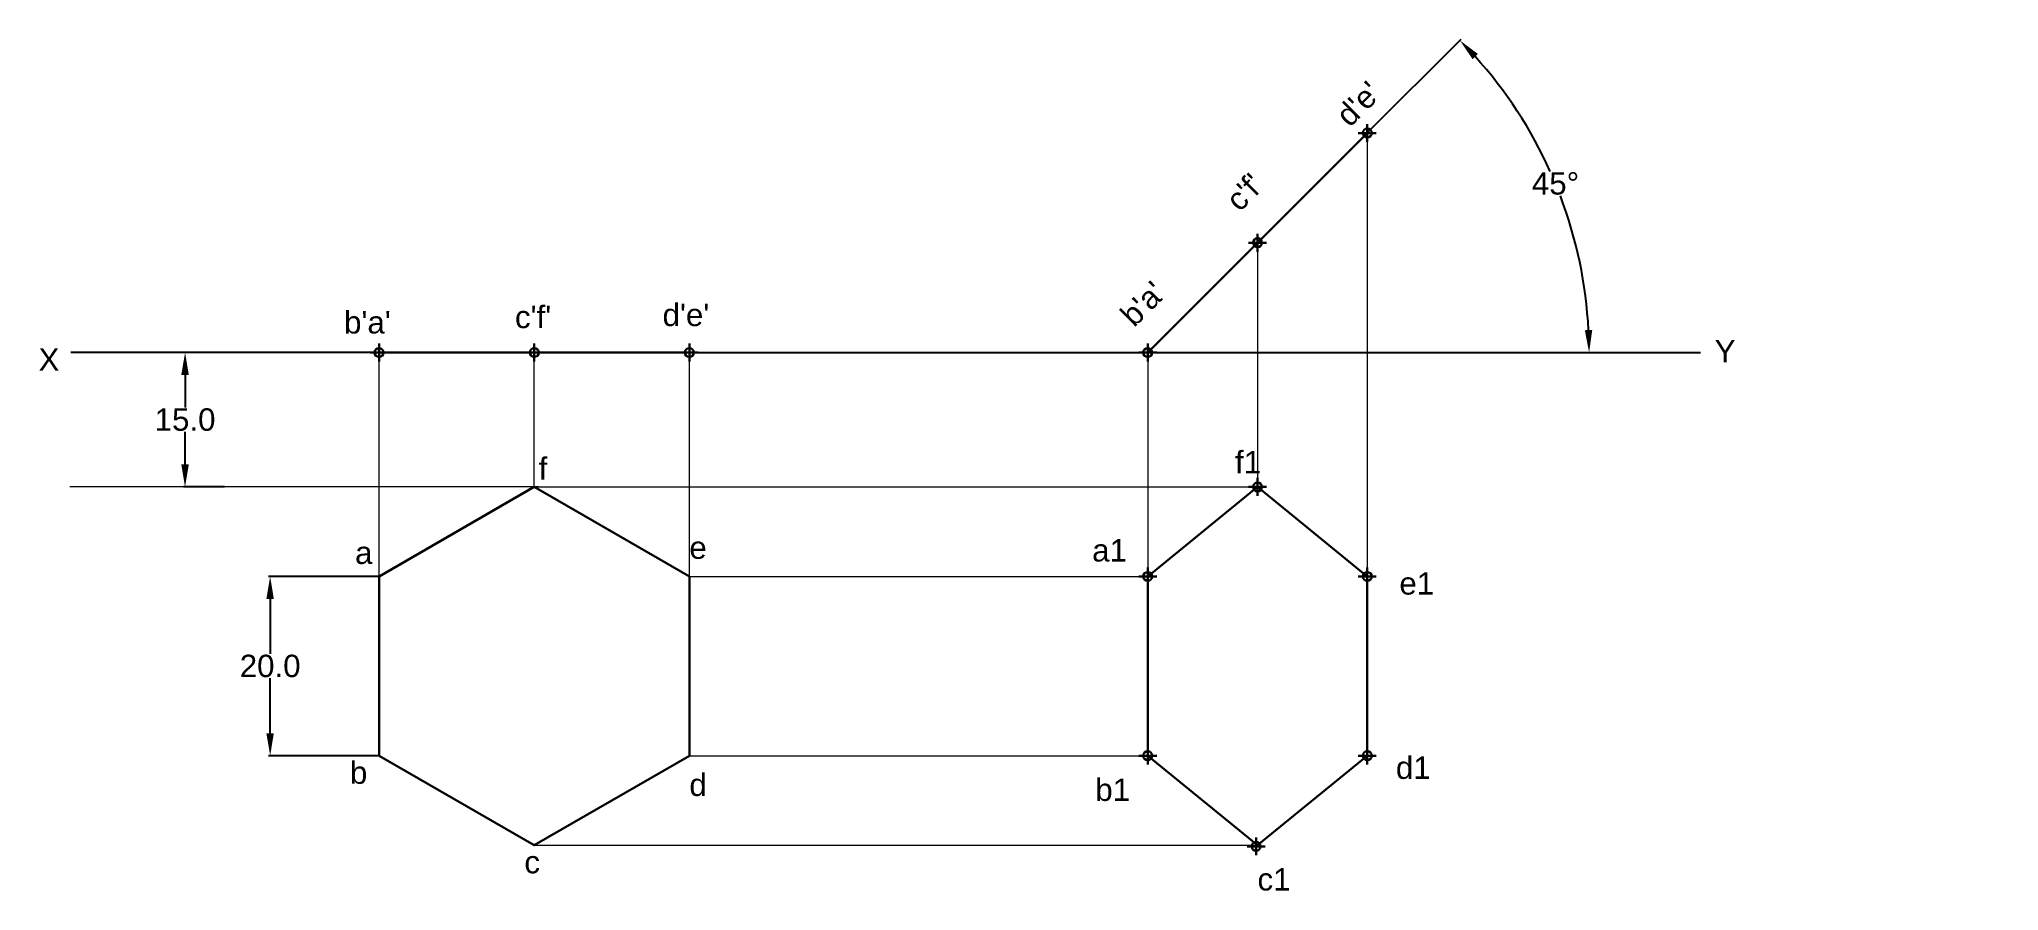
# Model space of a CAD drawing. Header units: millimetres. Extents: x 42 to 261, y 358 to 453.
import ezdxf

# ---------------------------------------------------------------- set-up
doc = ezdxf.new("R2010")
doc.units = ezdxf.units.MM
doc.header["$PDMODE"] = 34
doc.layers.add('thick continuous', color=7, linetype='Continuous', lineweight=30)
doc.styles.get("Standard").update_dxf_attribs({"font": 'arial.ttf'})
doc.dimstyles.get("Standard").update_dxf_attribs({"dimtxt": 2.5, "dimasz": 2.5, "dimexe": 0.18, "dimexo": 0.0625, "dimgap": 0.09, "dimtad": 0, "dimtih": 1, "dimtoh": 1, "dimdec": 1, "dimzin": 0, "dimdsep": 46, "dimtxsty": 'Standard', "dimcen": 0.09, "dimadec": 0, "dimazin": 0, "dimtfac": 1, "dimtdec": 1, "dimtofl": 0, "dimtmove": 0, "dimatfit": 3, "dimfxl": 1, "dimtolj": 1, "dimtzin": 0, "dimarcsym": 0})

# ---------------------------------------------------------------- blocks, each defined once
blk = doc.blocks.new('*D0')
at = {"layer": 'Defpoints', "color": 0, "lineweight": 30, "transparency": 16777216}
for p in [(62.86, 418.26), (58.41, 403.26), (62.86, 403.26)]:
    blk.add_point(p, dxfattribs=at)
at = {"layer": 'thick continuous', "color": 0, "lineweight": -2, "transparency": 16777216}
for p, q in [((62.8, 418.26), (58.23, 418.26)), ((58.41, 415.76), (58.41, 412.13)), ((58.41, 405.76), (58.41, 409.4)), ((62.8, 403.26), (58.23, 403.26))]:
    blk.add_line(p, q, dxfattribs=at)
at = {"layer": 'thick continuous', "color": 0, "lineweight": 30, "transparency": 16777216}
for points in [[(57.99, 415.76), (58.83, 415.76), (58.41, 418.26)], [(57.99, 405.76), (58.83, 405.76), (58.41, 403.26)]]:
    blk.add_solid(points, dxfattribs=at)
at = {"layer": 'thick continuous', "color": 0, "lineweight": 13, "transparency": 16777216, "insert": (58.41, 410.76), "char_height": 2.5, "attachment_point": 5}
blk.add_mtext('\\A1;15.0', dxfattribs=at)
blk = doc.blocks.new('*D1')
at = {"layer": 'Defpoints', "color": 0, "lineweight": 30, "transparency": 16777216}
for p in [(190.39, 442.76), (213.48, 431.02), (114.71, 418.26), (165.89, 418.26), (260.9, 418.26)]:
    blk.add_point(p, dxfattribs=at)
at = {"layer": 'thick continuous', "color": 0, "lineweight": -2, "transparency": 16777216}
blk.add_line((190.43, 442.8), (200.86, 453.23), dxfattribs=at)
for start, end in [(24.2245, 42.0924), (2.9076, 20.7967)]:
    blk.add_arc((165.89, 418.26), 49.27, start, end, dxfattribs=at)
at = {"layer": 'thick continuous', "color": 0, "lineweight": 30, "transparency": 16777216}
for points in [[(202.15, 451), (202.75, 451.58), (200.73, 453.1)], [(215.51, 420.77), (214.68, 420.75), (215.16, 418.26)]]:
    blk.add_solid(points, dxfattribs=at)
at = {"layer": 'thick continuous', "color": 0, "lineweight": 13, "transparency": 16777216, "insert": (211.41, 437.12), "char_height": 2.5, "attachment_point": 5}
blk.add_mtext('\\A1;45°', dxfattribs=at)
blk = doc.blocks.new('*D2')
at = {"layer": 'Defpoints', "color": 0, "lineweight": 30, "transparency": 16777216}
for p in [(80.07, 393.26), (67.91, 373.26), (80.07, 373.26)]:
    blk.add_point(p, dxfattribs=at)
at = {"layer": 'thick continuous', "color": 0, "lineweight": -2, "transparency": 16777216}
for p, q in [((80.01, 393.26), (67.73, 393.26)), ((67.91, 390.76), (67.91, 384.63)), ((67.91, 375.76), (67.91, 381.9)), ((80.01, 373.26), (67.73, 373.26))]:
    blk.add_line(p, q, dxfattribs=at)
at = {"layer": 'thick continuous', "color": 0, "lineweight": 30, "transparency": 16777216}
for points in [[(67.49, 390.76), (68.32, 390.76), (67.91, 393.26)], [(67.49, 375.76), (68.32, 375.76), (67.91, 373.26)]]:
    blk.add_solid(points, dxfattribs=at)
at = {"layer": 'thick continuous', "color": 0, "lineweight": 13, "transparency": 16777216, "insert": (67.91, 383.26), "char_height": 2.5, "attachment_point": 5}
blk.add_mtext('\\A1;20.0', dxfattribs=at)

msp = doc.modelspace()

# ---------------------------------------------------------------- linework, layer by layer
at = {"layer": 'thick continuous', "lineweight": 30}
for p, q in [((165.89, 418.26), (190.39, 442.76)), ((80.07, 418.26), (114.71, 418.26)), ((178.14, 403.26), (165.89, 393.26)), ((190.39, 393.26), (178.14, 403.26)), ((165.89, 393.26), (165.89, 373.26)), ((190.39, 373.26), (190.39, 393.26)), ((165.89, 373.26), (178.14, 363.26)), ((178.14, 363.26), (190.39, 373.26))]:
    msp.add_line(p, q, dxfattribs=at)
at = {"layer": 'thick continuous', "lineweight": 9}
for p, q in [((190.39, 442.76), (190.39, 393.26)), ((178.14, 430.51), (178.14, 403.26)), ((80.07, 393.26), (80.07, 418.26)), ((97.39, 403.26), (97.39, 418.26)), ((114.71, 393.26), (114.71, 418.26)), ((165.89, 418.26), (165.89, 373.26)), ((97.89, 403.26), (45.53, 403.26)), ((97.39, 403.26), (178.14, 403.26)), ((114.71, 393.26), (165.89, 393.26)), ((114.71, 373.26), (165.89, 373.26)), ((97.39, 363.26), (178.14, 363.26))]:
    msp.add_line(p, q, dxfattribs=at)
at = {"layer": 'thick continuous', "lineweight": 25}
for p, q in [((80.07, 418.26), (45.65, 418.26)), ((114.71, 418.26), (227.59, 418.26))]:
    msp.add_line(p, q, dxfattribs=at)
at = {"layer": 'thick continuous'}
msp.add_line((80.07, 393.26), (80.07, 393.26), dxfattribs=at)
at = {"layer": 'thick continuous', "lineweight": 30}
msp.add_lwpolyline([(114.71, 373.26), (114.71, 393.26), (97.39, 403.26), (80.07, 393.26), (80.07, 373.26), (97.39, 363.26)], close=True, dxfattribs=at)
for p in [(190.39, 442.76), (178.14, 430.51), (80.07, 418.26), (97.39, 418.26), (114.71, 418.26), (165.89, 418.26), (178.14, 403.26), (165.89, 393.26), (190.39, 393.26), (165.89, 373.26), (190.39, 373.26), (177.99, 363.14)]:
    msp.add_point(p, dxfattribs=at)

# ---------------------------------------------------------------- texts
at = {"layer": 'thick continuous', "lineweight": 30, "char_height": 2.5, "attachment_point": 1, "rotation": 45}
for s, width, heights, insert in [("d'e'", 11.3577, [0], (186.67, 445.07)), ("c'f'", 9.2373, [0], (174.38, 435.63)), ("b'a'", 8.0722, [2.54], (162.6, 422.75))]:
    msp.add_mtext_dynamic_manual_height_columns(s, width=width, gutter_width=12.5, heights=heights, dxfattribs=dict(at, insert=insert))
at = {"layer": 'thick continuous', "lineweight": 30, "char_height": 2.5, "attachment_point": 1}
for s, width, heights, insert in [("b'a'", 6.999, [0], (76.16, 422.88)), ("c'f'", 7.8127, [0], (95.24, 423.48)), ("d'e'", 10.4074, [0], (111.72, 423.71)), ('X', 7.7764, [0], (42.05, 418.72)), ('Y', 5.7854, [0], (229.18, 419.65)), ('f1', 8.3219, [0], (175.63, 407.27)), ('f', 8.133, [0], (97.89, 406.55)), ('a', 6.4736, [0], (77.39, 397.16)), ('e', 8.0001, [0], (114.71, 397.73)), ('a1', 6.2115, [0], (159.68, 397.43)), ('e1', 9.8286, [0], (193.98, 393.74)), ('b', 7.9907, [0], (76.82, 372.62)), ('d1', 8.1106, [0], (193.59, 373.17)), ('d', 8.1897, [0], (114.71, 371.26)), ('b1', 5.8586, [0], (160.03, 370.71)), ('c', 9.5263, [5.3], (96.29, 362.63)), ('c1', 9.054, [0], (178.14, 360.71))]:
    msp.add_mtext_dynamic_manual_height_columns(s, width=width, gutter_width=12.5, heights=heights, dxfattribs=dict(at, insert=insert))

# ---------------------------------------------------------------- dimensions: what is measured, and where the dimension line sits
at = {"layer": 'thick continuous', "lineweight": 13}
dim = msp.add_angular_dim_2l(base=(213.48, 431.02), line1=((114.71, 418.26), (260.9, 418.26)), line2=((165.89, 418.26), (190.39, 442.76)), dimstyle='Standard', dxfattribs=at)
dim.commit()
dim.dimension.update_dxf_attribs({"geometry": '*D1', "text_midpoint": (211.41, 437.12)})
for base, p1, p2, picture, middle in [((58.41, 403.26), (62.86, 418.26), (62.86, 403.26), '*D0', (58.41, 410.76)), ((67.91, 373.26), (80.07, 393.26), (80.07, 373.26), '*D2', (67.91, 383.26))]:
    dim = msp.add_linear_dim(base=base, p1=p1, p2=p2, angle=90, dimstyle='Standard', dxfattribs=at)
    dim.commit()
    dim.dimension.update_dxf_attribs({"geometry": picture, "text_midpoint": middle})

doc.saveas('drawing.dxf')
